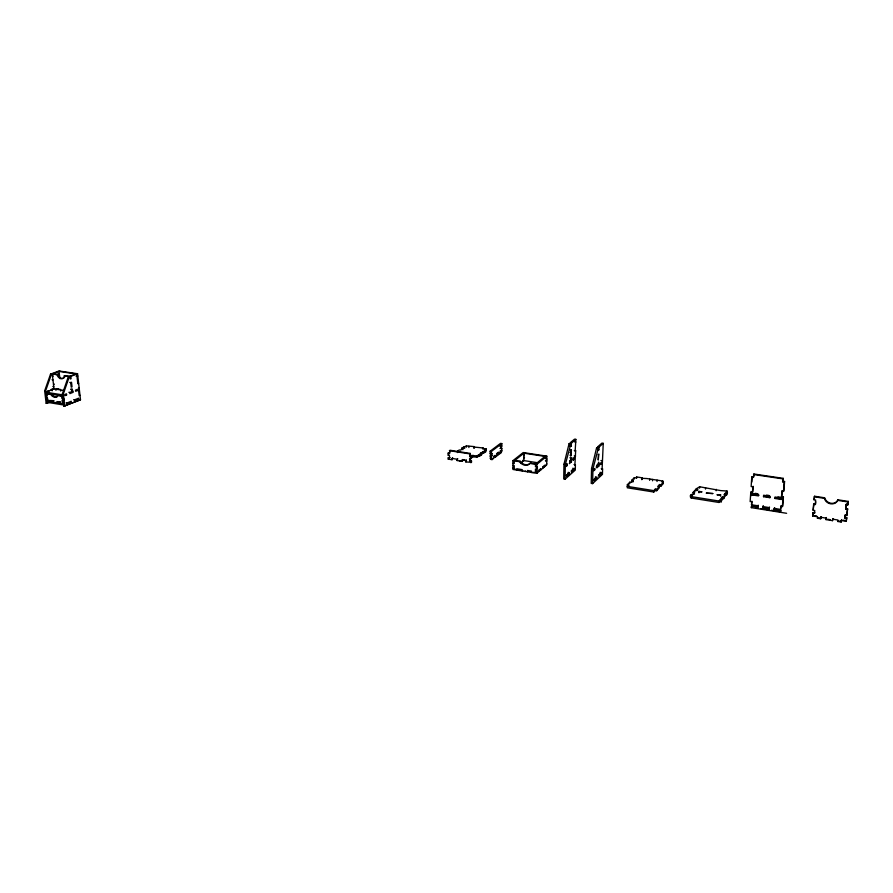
<?xml version="1.0" encoding="UTF-8"?>
<svg xmlns="http://www.w3.org/2000/svg" width="893" height="893" viewBox="0 0 893 893"><rect width="100%" height="100%" fill="white"/><g stroke="black" fill="none" stroke-linecap="round" stroke-linejoin="round"><path stroke-width="1.34" d="M512.95 460.654L512.939 469.484L536.76 473.301L546.706 464.929L546.806 456.156L523.209 452.55L512.95 460.654L519.536 461.692A7.222 6.206 50.2 0 0 530.152 463.355L536.838 464.393L546.806 456.156M522.226 463.266L522.238 461.949M536.76 473.301L536.838 464.393M537.329 472.821L537.34 471.482L535.443 471.738L535.454 469.048L537.363 468.792L537.374 466.637L535.476 466.883L535.499 464.193L545.478 455.955M542.877 468.155L542.888 466.816L544.54 465.443L544.529 466.771L543.201 466.559M569.567 445.998L570.928 446.199L570.973 443.464L569.075 443.709L563.952 464.271L563.729 478.972L565.09 479.195L575.304 470.086L575.405 464.74L574.054 464.527M564.778 466.246L564.8 464.885M565.09 479.195L565.314 464.483L570.973 443.464M567.222 465.521L567.245 464.159L565.883 463.947L565.861 465.309L567.222 465.521L566.14 466.459L566.162 465.097L567.245 464.159M566.285 475.366L568.115 473.748L568.138 472.397L569.488 472.62L569.466 473.96L566.731 476.393L566.754 475.043L569.488 472.62M569.857 460.498L571.207 460.71L571.252 457.997L569.901 457.796M571.397 449.972L570.772 455.876L571.397 449.972L570.035 449.771M570.928 446.199L571.509 443.017L575.862 439.367L575.137 451.199L575.661 450.742L574.311 450.541M571.252 457.997L569.377 463.646L571.509 461.781L571.207 460.71M571.14 471.069L572.938 469.472L572.96 468.133M574.177 458.131L573.127 459.047L573.094 460.397L574.177 458.131L572.826 457.93M574.288 469.685L574.311 468.345L571.62 470.734L571.598 472.073L574.288 469.685L572.938 469.472M575.405 464.74L574.88 465.197L575.661 450.742M599.047 447.058L597.651 446.857L601.86 443.14L603.244 443.341L599.047 447.058L598.466 450.273L598.533 447.516L596.624 447.761L591.557 468.546L591.222 483.392L592.606 483.615L602.451 474.339L602.585 468.937L601.212 468.725M592.606 483.615L592.952 468.769L598.533 447.516M594.76 469.796L594.794 468.423L593.722 470.756L594.76 469.796L593.365 469.584M593.689 479.731L595.452 478.079L595.486 476.717M596.837 478.302L596.87 476.94L594.236 479.407L594.202 480.78L596.837 478.302L595.452 478.079M596.133 467.039L597.506 465.789L597.54 464.416L598.924 464.628L598.89 466.001L596.837 467.887L598.678 462.172L598.924 464.628M598.366 475.344L600.096 473.725L600.129 472.375L601.514 472.587L601.48 473.937L598.89 476.371L598.924 475.02L601.514 472.587M601.435 463.646L601.469 462.284L600.42 464.583L601.435 463.646L600.063 463.434M603.244 443.341L602.083 469.405L602.585 468.937M628.795 484.899L628.75 486.283L627.321 486.06L627.366 484.676L628.795 484.899L627.31 486.395L627.266 487.79L653.799 492.032L655.216 490.503L655.272 489.107L656.735 489.342L659.123 486.774L657.683 486.54L659.547 484.542L660.987 484.765L663.343 482.242L661.914 482.008L662.829 481.026L646.845 478.536L641.844 478.324L641.788 479.686M629.833 483.526L629.878 482.153L631.295 482.376L633.249 480.412L631.831 480.188L631.786 481.561L633.204 481.785L633.249 480.412M634.253 479.072L634.298 477.71L635.704 477.922L636.664 476.962L642.313 477.833L642.268 479.206M636.62 478.324L636.664 476.962M649.635 480.356L649.691 478.983M652.482 480.802L652.537 479.429M653.799 492.032L653.855 490.637L655.272 489.107M655.216 490.503L656.679 490.737L656.735 489.342M657.047 481.506L657.103 480.133M659.123 486.774L659.067 488.158L656.679 490.737M659.547 484.542L659.492 485.926L660.932 486.149L663.287 483.615L663.343 482.242M660.932 486.149L660.987 484.765M662.773 482.41L662.829 481.026M690.445 495.526L690.378 496.943L691.874 497.178L691.941 495.771L690.445 495.526L691.338 494.488L692.823 494.722L694.598 492.657L693.113 492.423L693.035 493.829L694.52 494.063M696.183 488.851L697.656 489.085L697.589 490.48L696.105 490.246L696.183 488.851L699.643 486.763L720.618 490.592L727.025 491.016L725.953 492.356L727.46 492.59L726.645 493.617L725.138 493.382L723.888 494.945L725.406 495.18L723.743 497.267L722.225 497.033L720.551 499.131L722.069 499.377L721.231 500.426L719.702 500.192L718.943 502.469L691.16 498.015L691.941 495.771M691.271 495.905L691.338 494.488M694.799 491.775L694.866 490.38L696.35 490.614L697.656 489.085M698.985 492.791L699.063 491.384L702.032 491.853L698.616 491.898L699.063 491.384M699.576 488.147L699.643 486.763M705.481 489.074L705.548 487.678M716.164 490.737L716.242 489.342M718.943 502.469L719.702 500.192M720.539 496.184L720.618 494.778L717.191 494.822L720.618 494.778M719.624 501.609L721.142 501.855L721.231 500.426M722.069 499.377L721.142 501.855M722.225 497.033L722.147 498.45L723.665 498.685L725.406 495.18M723.665 498.685L723.743 497.267M725.138 493.382L725.049 494.8L726.556 495.035L727.46 492.59M726.556 495.035L726.645 493.617M726.935 492.423L727.025 491.016M786.61 513.296L751.337 507.648L751.437 506.208L757.688 507.213L758.179 505.215L757.789 505.762L751.526 504.768L752.118 501.341L750.153 501.632L750.767 492.367L752.732 492.076L753.112 486.272L752.33 492.612L750.767 492.367M752.721 486.797L751.147 486.551L751.761 477.208L753.737 476.929L753.926 474.004L783.183 478.335L782.592 481.818L784.579 481.528L782.971 481.294M750.901 495.805L751.169 491.842M751.817 482.03L752.163 476.695M751.526 504.768L751.716 501.877M752.185 494.934L752.274 493.483L758.559 494.454L758.458 495.905L752.185 494.934L758.849 495.369M751.761 477.208L753.335 477.442L753.926 474.004M758.079 506.666L751.828 505.672L751.337 507.648M757.688 507.213L757.789 505.762M762.722 508.005L763.202 506.018L762.722 508.005L769.029 509.021L769.409 508.463L763.102 507.47M763.504 496.698L763.604 495.235L769.933 496.218L769.833 497.68L763.504 496.698L763.883 496.162L770.212 497.144L769.833 497.68M769.029 509.021L769.509 507.023M774.086 509.825L774.577 507.827L774.086 509.825L780.449 510.841L780.817 510.283L774.465 509.278M774.912 498.473L775.012 497.01L781.397 498.004L781.286 499.466L774.912 498.473L775.291 497.926L781.665 498.919L781.286 499.466M780.449 510.841L780.337 512.292L780.817 510.283M774.198 508.374L780.549 509.39L781.141 505.918L782.737 506.175L783.429 496.821L781.464 497.122L783.429 496.821M781.464 497.122L781.9 491.25L783.875 490.96L784.579 481.528M782.592 481.818L783.183 478.335M781.141 505.918L780.549 509.39M781.833 496.575L782.268 490.715M780.772 506.476L782.368 506.722L783.061 497.368M781.9 491.25L783.496 491.496L784.199 482.064M820.689 518.755L821.158 516.712L820.689 518.755L817.419 518.23L817.541 516.757L812.652 515.975L813.244 512.482L814.874 512.738L812.898 513.04M814.528 513.296L814.762 510.506L813.132 510.249L813.612 504.344L815.599 504.043L815.789 501.754M813.612 504.344L815.253 504.601L815.633 500.013L814.003 499.756L814.583 496.24L824.764 497.803A7.032 6.184 21.7 0 0 830.992 503.272A7.032 6.184 21.7 0 0 838.002 499.823L848.35 501.408L847.758 504.958L846.084 504.701L845.66 509.334L847.647 509.021L845.66 509.334M813.244 512.482L812.652 515.975M813.958 503.786L813.132 510.249M814.583 496.24L814.003 499.756M825.936 519.592L826.393 517.549L825.936 519.592L832.522 520.652L832.979 518.599L832.522 520.652M841.128 522.025L841.574 519.972L841.128 522.025L837.813 521.49L837.947 520.016L832.656 519.168M844.856 518.107L845.425 514.714L844.856 518.107L846.832 517.795L845.169 517.538M845.972 508.764L846.408 504.143L848.071 504.4M841.262 520.541L846.251 521.345L846.519 518.375M845.113 515.283L846.787 515.551L847.334 509.59M847.758 504.958L848.35 501.408M846.832 517.795L846.251 521.345M847.647 509.021L846.787 515.551M49.561 402.386L46.157 403.256L44.65 390.9L50.51 374.2L58.938 370.975L77.557 373.732L80.493 399.785L63.883 406.17L62.421 393.724L68.27 376.868L69.096 376.545M64.798 406.315L63.336 393.869L69.185 377.002L77.557 373.732M47.061 403.413L45.554 391.045L51.414 374.334L52.252 374.011L54.026 388.89L45.699 392.194L62.555 394.873M837.813 521.49L838.136 520.92M846.084 504.701L846.408 504.143M814.249 496.787L824.429 498.35A7.032 6.184 21.7 0 0 830.669 503.831A7.032 6.184 21.7 0 0 837.679 500.381L838.002 499.823M817.419 518.23L817.765 517.661L821.024 518.186M691.16 498.015L691.874 497.178M693.113 492.423L694.866 490.38M696.105 490.246L696.975 489.23M627.366 484.676L629.878 482.153M631.831 480.188L634.298 477.71M546.728 463.612L546.17 465.387L544.842 465.186M528.02 471.337L527.45 471.805L527.45 470.466L531.447 471.102L531.435 472.442L534.661 472.397M524.794 471.381L525.363 470.912M522.729 470.488L522.148 470.957L522.159 469.618L516.88 468.78L516.88 470.109L517.46 469.651L514.826 469.227M530.152 463.355L536.057 463.724M520.541 463.3L523.923 460.587L523.945 453.186L544.931 456.412M519.536 461.692L520.117 461.223A7.211 6.206 50.2 0 0 530.721 462.887M523.934 457.953L524.492 457.506M523.934 455.832L524.515 452.751L514.268 460.855L514.256 463.545L512.95 463.333M499.991 446.4L501.821 446.165L501.81 443.575L500.549 443.374L490.145 451.177L490.157 453.8L492.021 453.555L492.032 455.664L490.168 455.91L490.77 459.393L492.043 459.594L493.796 458.265L493.784 456.948L496.575 454.972L497.836 455.173L497.836 453.878L499.555 452.561L499.555 453.867L498.294 453.666L498.283 452.371L499.555 452.561M494.264 455.43L494.264 456.736L495.537 456.937L497.836 455.173M499.555 453.867L501.263 452.561L501.833 450.831L501.821 448.241L500.56 448.052M498.283 452.371L496.564 453.677L497.836 453.878M490.179 458.533L492.043 458.288L492.043 459.594M490.168 455.91L492.032 455.664M499.991 448.476L501.821 448.241M490.157 453.8L492.021 453.555M490.145 451.177L491.429 451.367L501.81 443.575M465.845 461.938L466.436 460.185L465.845 461.938L471.526 462.306L471.504 460.989L469.629 461.234L469.606 458.6L471.482 458.355L471.459 456.245L469.584 456.49L470.164 453.41L470.187 456.044M469.584 456.49L476.851 457.194L481.651 454.76L481.64 453.465L480.389 453.264L480.389 454.57L481.651 454.76M481.171 453.99L485.736 451.724L485.725 450.429L484.475 450.239L486.216 448.945L486.216 450.239M469.964 455.352L476.84 455.899L481.64 453.465M480.389 453.264L485.725 450.429M469.629 461.234L471.504 460.989M483.068 449.235L483.057 447.951L482.477 448.375L486.216 448.945M471.459 456.245L470.879 458.801M457.015 460.531L457.618 458.779L457.015 460.531L462.061 461.335L462.652 459.571L465.175 459.984M462.061 461.335L462.652 459.571M459.538 460.933L462.663 460.888M473.815 448.319L474.395 446.612L474.406 447.895M452.003 459.728L452.606 457.975L452.003 459.728L448.253 459.125L448.23 457.819L450.105 457.573M463.411 446.98L463.422 448.264L461.636 449.547L461.625 448.264L466.414 445.897L474.395 446.612M462.875 449.737L462.853 448.453L460.464 450.161L459.225 449.972L457.417 451.266L457.439 452.55M448.253 459.125L448.878 458.678M450.027 452.874L448.152 453.108L448.197 455.207L448.811 454.76M448.152 453.108L449.413 453.309L449.983 450.251L470.164 453.41M63.883 406.17L80.493 399.785M64.251 403.491L63.425 403.837L62.532 396.235L57.922 395.499A6.095 4.253 65 0 1 50.6 394.326L46.045 393.601L46.972 401.158L47.809 400.812L47.463 397.876L46.548 397.72M67.02 402.989L71.217 401.247L71.34 402.397L67.154 404.138L67.02 402.989L66.093 402.843M74.487 399.897L78.617 398.178L78.751 399.316L74.61 401.035L74.487 399.897L73.561 399.751M56.996 402.788L56.862 401.638L60.445 401.75M79.979 395.242L79.176 395.566L78.35 388.276L79.153 387.942M46.157 403.256L48.657 402.241M49.695 401.593L49.55 400.455L54.038 400.711M69.766 392.474L73.047 391.134L73.181 392.284L69.9 393.623L69.766 392.474L68.85 392.328M62.443 395.744L61.606 396.079L61.874 398.39L63.637 398.2L63.849 400.042L62.097 400.231L62.365 402.542L63.291 402.687M70.558 389.225L72.3 389.035L72.556 391.335M47.664 399.673L46.827 400.008L47.742 400.164M50.6 394.326L51.437 393.992A6.095 4.253 65.1 0 0 57.632 396.436M70.692 382.572L71.518 382.249L72.043 386.859L71.228 387.182L70.692 382.572L69.777 382.438M47.798 393.411L46.961 393.746L47.24 396.034L46.324 395.889M57.654 389.46L58.48 389.136M76.084 376.21L77.814 376.031L76.887 375.897M53.502 384.436L54.328 384.113M69.922 376.221L76.631 373.598M64.307 375.83L70.837 376.355L71.105 378.665L70.279 379L70.011 376.679L64.307 375.83A5.068 3.561 65.6 0 1 61.048 378.732A5.068 3.561 65.6 0 1 56.985 374.725L51.347 373.877M52.531 376.31L53.357 375.986M56.985 374.725L57.811 374.401A5.057 3.561 65.6 0 0 61.26 378.252A5.057 3.561 65.6 0 0 64.765 376.813M53.078 373.698L59.853 371.108M575.862 439.367L574.512 439.166L570.147 442.816L571.509 443.017M574.456 441.879L575.818 442.08M569.075 443.709L570.437 443.91M596.624 447.761L598.02 447.973M570.102 445.551L571.464 445.752M597.596 449.614L598.98 449.815M75.816 373.91L59.027 371.421L59.864 378.565M753.525 474.518L782.815 478.86M58.391 373.575L59.295 373.709M52.174 373.564L57.811 374.401M50.51 374.2L51.414 374.334M68.27 376.868L69.185 377.002M569.991 452.494L571.341 452.695M569.946 455.218L571.297 455.419M574.21 455.932L575.561 456.133M600.922 460.52L602.306 460.732M500.56 445.975L501.821 446.165M77.724 383.231L78.64 383.376L77.825 383.7L76.999 376.355M52.04 379.726L52.955 379.86M572.804 459.27L574.154 459.482M837.679 500.381L848.037 501.966M596.714 465.175L598.098 465.387M483.057 447.951L473.803 447.036M500.571 450.641L501.833 450.831M570.147 461.581L571.509 461.781M597.506 465.789L598.89 466.001M500.002 451.065L501.263 451.266M545.456 458.622L546.773 458.823L546.203 461.402L546.75 460.955L545.433 460.743M500.002 452.36L501.263 452.561M755.188 493.338L757.699 493.729M766.518 495.09L769.052 495.481M777.948 496.865L780.493 497.256M484.486 451.523L485.736 451.724M461.625 448.264L462.853 448.453M563.952 464.271L565.314 464.483M591.557 468.546L592.952 468.769M52.854 386.468L53.759 386.613M522.617 460.386L536.972 462.63M457.417 451.266L458.656 451.456M514.848 460.397L520.117 461.223M600.096 473.725L601.48 473.937M60.423 389.437L56.672 388.846L55.846 389.181L55.98 390.319M601.078 474.127L602.451 474.339M449.369 450.686L469.562 453.856M64.218 390.487L53.122 388.745L51.135 389.538L52.04 389.683L52.174 390.821M47.809 390.855L48.713 391L48.847 392.15M44.65 390.9L45.554 391.045M62.421 393.724L63.336 393.869M568.115 473.748L569.466 473.96M448.197 455.207L449.436 455.408L449.48 458.02L448.23 457.819M512.939 465.476L514.256 465.677L514.256 468.356L512.939 468.144M539.339 469.796L540.667 470.008L540.678 468.669L539.015 470.075L539.004 471.415L537.675 471.203M762.823 506.565L769.13 507.57M49.015 393.601L51.437 393.992M814.215 515.607L816.66 515.998M842.825 520.173L845.314 520.563M45.833 393.344L62.689 396.034M451.981 458.422L457.004 459.214M462.038 460.018L465.833 460.632M627.31 486.395L653.855 490.637M691.227 496.597L719.021 501.04M820.812 517.281L826.07 518.119M755.69 507.737L758.324 508.162M760.959 508.586L763.593 508.999M766.227 509.423L768.862 509.847M771.496 510.26L774.131 510.684M778.071 511.321L780.705 511.745M827.588 519.235L830.211 519.659M839.23 521.099L841.44 521.445M46.782 401.124L63.604 403.87M46.927 402.263L63.738 405.02M47.039 391.659L47.184 392.808M53.2 401.046L53.334 402.196M60.568 389.917L60.702 391.056M59.608 402.084L59.742 403.234M71.473 389.37L71.741 391.67M468.87 446.277L468.892 447.56M466.414 445.897L466.436 447.181M464.639 447.17L464.661 448.453M473.067 455.307L473.078 456.602M472.464 455.743L472.475 457.049M470.901 461.435L470.912 462.753M470.209 458.154L470.243 460.788M479.876 454.771L479.887 456.077M478.615 454.582L478.626 455.876M476.84 455.899L476.851 457.194M483.984 451.724L483.984 453.019M482.722 451.534L482.733 452.829M491.429 451.367L491.44 454.001M491.44 456.1L491.451 458.734M490.748 453.365L490.759 455.463M495.526 455.631L495.537 456.937M501.252 446.6L501.252 448.677M65.133 375.506A5.057 3.561 65.6 0 1 64.932 376.411M598.366 454.548L598.232 460.04L598.879 454.079L598.366 454.548M712.793 493.55L706.374 493.115L712.793 493.55M66.595 394.963L64.943 395.632L64.809 394.483L66.462 393.813L66.595 394.963M77.256 390.632L75.626 391.29L75.503 390.141L77.122 389.482L77.256 390.632"/></g></svg>
